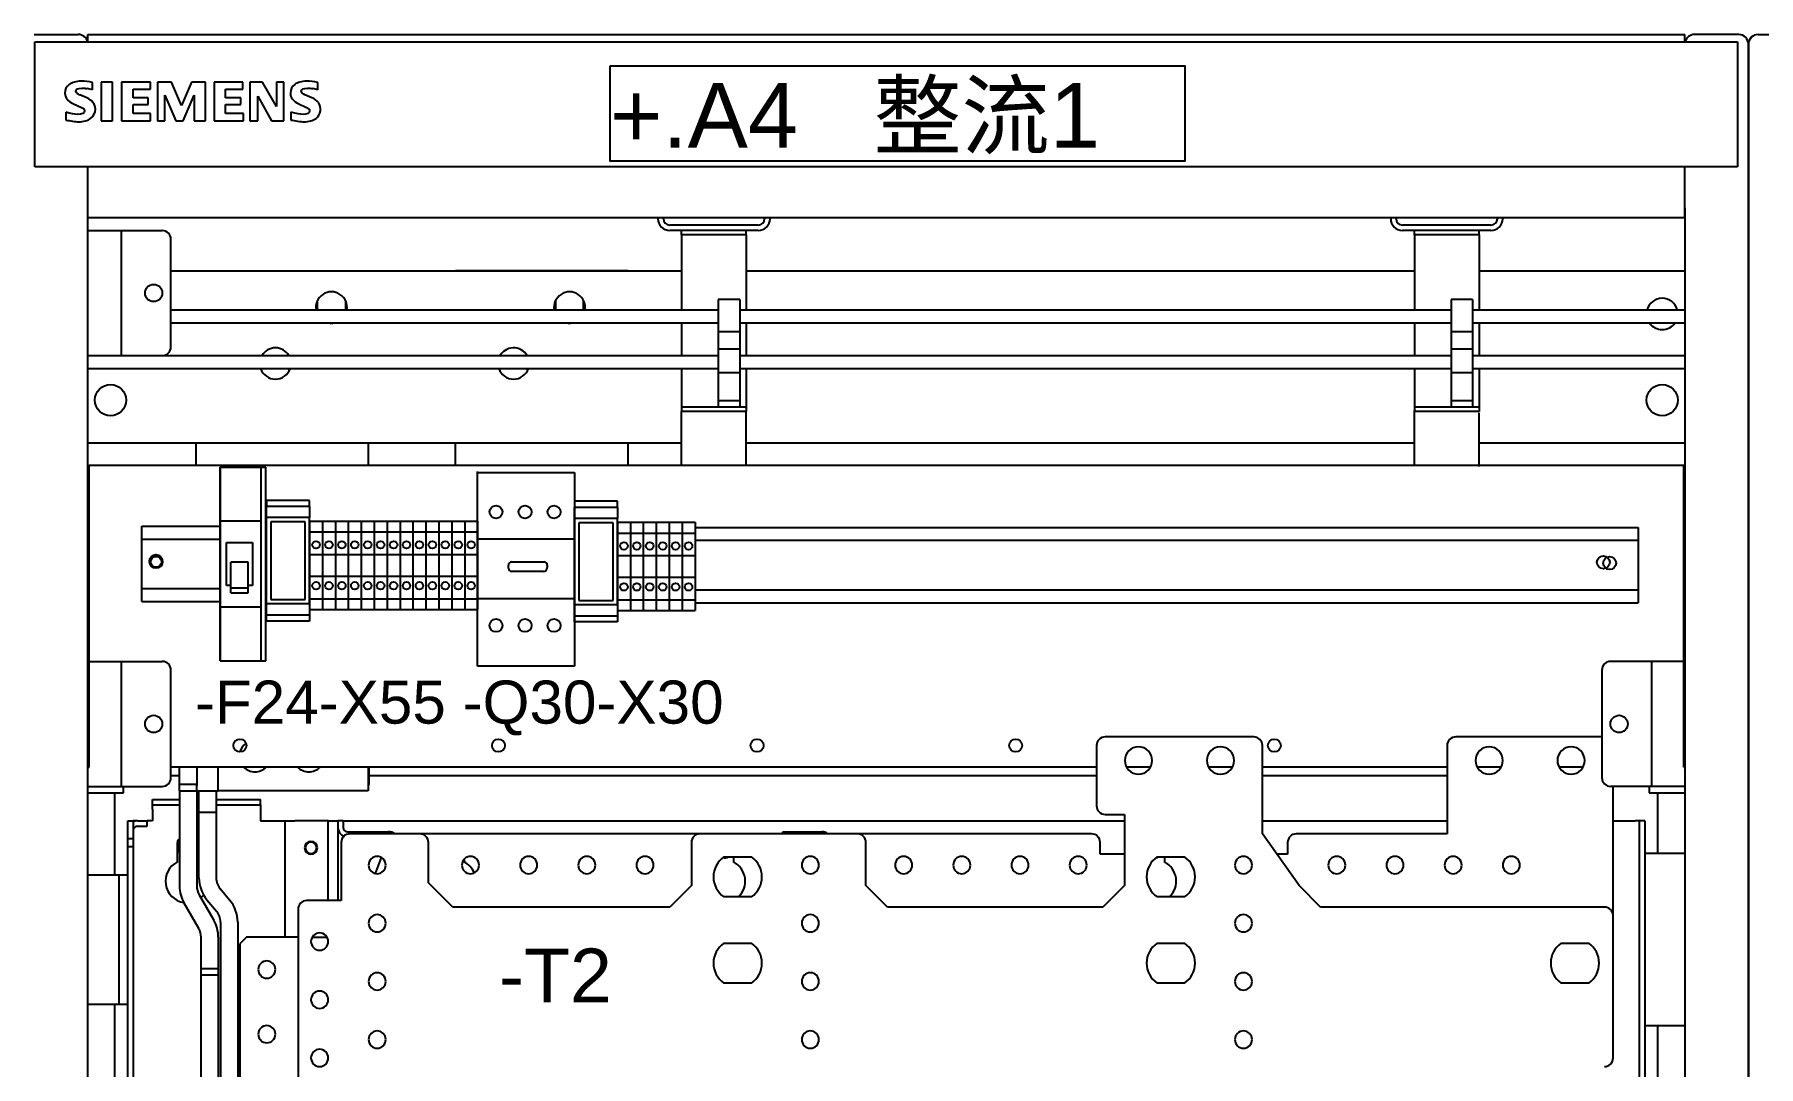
# Model space of a CAD drawing. Header units: inches. Extents: x 0 to 420, y 0 to 297.
# Drawn here: x 203.5 to 267.5, y 200.8 to 239.1 of the extents above; entities that cross this region are included whole.
import ezdxf
from ezdxf.enums import TextEntityAlignment as Align

# ---------------------------------------------------------------- set-up
doc = ezdxf.new("R2010")
doc.units = ezdxf.units.IN
doc.layers.add('Default', color=7, linetype='Continuous')
doc.layers.add('DV1_Default', color=7, linetype='Continuous')
doc.styles.add('SEACAD_arial_ttf', font='arial.ttf', dxfattribs={"height": 0.2})

# ---------------------------------------------------------------- blocks, each defined once
blk = doc.blocks.new('815903')
at = {"layer": 'Default', "color": 7, "linetype": 'Continuous', "ltscale": 25.4}
for p, q in [((215.651, 221.063), (215.651, 220.663)), ((215.651, 221.063), (216.131, 221.063)), ((216.131, 221.063), (216.131, 220.663)), ((215.651, 220.663), (215.651, 219.823)), ((215.651, 220.663), (216.131, 220.663)), ((216.131, 220.663), (216.131, 219.823)), ((215.651, 219.823), (215.651, 219.023)), ((215.651, 219.823), (216.131, 219.823)), ((216.131, 219.823), (216.131, 219.023)), ((215.651, 219.023), (216.131, 219.023)), ((215.651, 219.023), (215.651, 218.183)), ((216.131, 219.023), (216.131, 218.183)), ((215.651, 218.183), (216.131, 218.183)), ((215.651, 218.183), (215.651, 217.783)), ((215.651, 217.783), (216.131, 217.783)), ((216.131, 218.183), (216.131, 217.783))]:
    blk.add_line(p, q, dxfattribs=at)
for centre in [(215.891, 220.183), (215.891, 218.663)]:
    blk.add_circle(centre, 0.14, dxfattribs=at)
blk = doc.blocks.new('806263')
at = {"layer": 'Default', "color": 7, "linetype": 'Continuous', "ltscale": 25.4}
for p, q in [((215.171, 221.063), (215.171, 220.663)), ((215.171, 221.063), (215.651, 221.063)), ((215.651, 221.063), (215.651, 220.663)), ((215.171, 220.663), (215.171, 219.823)), ((215.171, 220.663), (215.651, 220.663)), ((215.651, 220.663), (215.651, 219.823)), ((215.171, 219.823), (215.171, 219.023)), ((215.171, 219.823), (215.651, 219.823)), ((215.651, 219.823), (215.651, 219.023)), ((215.171, 219.023), (215.651, 219.023)), ((215.171, 219.023), (215.171, 218.183)), ((215.651, 219.023), (215.651, 218.183)), ((215.171, 218.183), (215.651, 218.183)), ((215.171, 218.183), (215.171, 217.783)), ((215.171, 217.783), (215.651, 217.783)), ((215.651, 218.183), (215.651, 217.783))]:
    blk.add_line(p, q, dxfattribs=at)
for centre in [(215.411, 220.183), (215.411, 218.663)]:
    blk.add_circle(centre, 0.14, dxfattribs=at)
blk = doc.blocks.new('802438')
at = {"layer": 'Default', "color": 7, "linetype": 'Continuous', "ltscale": 25.4}
for p, q in [((214.691, 221.063), (214.691, 220.663)), ((214.691, 221.063), (215.171, 221.063)), ((215.171, 221.063), (215.171, 220.663)), ((214.691, 220.663), (214.691, 219.823)), ((214.691, 220.663), (215.171, 220.663)), ((215.171, 220.663), (215.171, 219.823)), ((214.691, 219.823), (214.691, 219.023)), ((214.691, 219.823), (215.171, 219.823)), ((215.171, 219.823), (215.171, 219.023)), ((214.691, 219.023), (215.171, 219.023)), ((214.691, 219.023), (214.691, 218.183)), ((215.171, 219.023), (215.171, 218.183)), ((214.691, 218.183), (215.171, 218.183)), ((214.691, 218.183), (214.691, 217.783)), ((214.691, 217.783), (215.171, 217.783)), ((215.171, 218.183), (215.171, 217.783))]:
    blk.add_line(p, q, dxfattribs=at)
for centre in [(214.931, 220.183), (214.931, 218.663)]:
    blk.add_circle(centre, 0.14, dxfattribs=at)
blk = doc.blocks.new('803393')
at = {"layer": 'Default', "color": 7, "linetype": 'Continuous', "ltscale": 25.4}
for p, q in [((225.168, 221.798), (223.568, 221.798)), ((223.568, 221.798), (223.568, 221.566)), ((223.568, 221.166), (223.568, 221.566)), ((225.168, 221.566), (223.568, 221.566)), ((225.168, 221.566), (225.168, 221.798)), ((225.168, 221.566), (225.168, 221.166)), ((223.568, 221.158), (223.568, 221.166)), ((223.568, 217.958), (223.568, 221.158)), ((225.168, 221.158), (223.568, 221.158)), ((223.728, 220.998), (223.728, 218.118)), ((225.008, 220.998), (223.728, 220.998)), ((225.008, 218.118), (225.008, 220.998)), ((225.168, 221.158), (225.168, 221.166)), ((225.168, 217.958), (225.168, 221.158)), ((223.568, 217.949), (223.568, 217.958)), ((225.168, 217.958), (223.568, 217.958)), ((223.568, 217.549), (223.568, 217.949)), ((223.728, 218.118), (225.008, 218.118)), ((225.168, 217.949), (225.168, 217.958)), ((225.168, 217.949), (225.168, 217.549)), ((223.568, 217.318), (223.568, 217.549)), ((223.568, 217.549), (225.168, 217.549)), ((225.168, 217.318), (223.568, 217.318)), ((225.168, 217.549), (225.168, 217.318))]:
    blk.add_line(p, q, dxfattribs=at)
blk = doc.blocks.new('809156')
at = {"layer": 'Default', "color": 7, "linetype": 'Continuous', "ltscale": 25.4}
for p, q in [((214.211, 221.063), (214.211, 220.663)), ((214.211, 221.063), (214.691, 221.063)), ((214.691, 221.063), (214.691, 220.663)), ((214.211, 220.663), (214.211, 219.823)), ((214.211, 220.663), (214.691, 220.663)), ((214.691, 220.663), (214.691, 219.823)), ((214.211, 219.823), (214.211, 219.023)), ((214.211, 219.823), (214.691, 219.823)), ((214.691, 219.823), (214.691, 219.023)), ((214.211, 219.023), (214.691, 219.023)), ((214.211, 219.023), (214.211, 218.183)), ((214.691, 219.023), (214.691, 218.183)), ((214.211, 218.183), (214.691, 218.183)), ((214.211, 218.183), (214.211, 217.783)), ((214.211, 217.783), (214.691, 217.783)), ((214.691, 218.183), (214.691, 217.783))]:
    blk.add_line(p, q, dxfattribs=at)
for centre in [(214.451, 220.183), (214.451, 218.663)]:
    blk.add_circle(centre, 0.14, dxfattribs=at)
blk = doc.blocks.new('803396')
at = {"layer": 'Default', "color": 7, "linetype": 'Continuous', "ltscale": 25.4}
for p, q in [((213.731, 221.063), (213.731, 220.663)), ((213.731, 221.063), (214.211, 221.063)), ((214.211, 221.063), (214.211, 220.663)), ((213.731, 220.663), (213.731, 219.823)), ((213.731, 220.663), (214.211, 220.663)), ((214.211, 220.663), (214.211, 219.823)), ((213.731, 219.823), (213.731, 219.023)), ((213.731, 219.823), (214.211, 219.823)), ((214.211, 219.823), (214.211, 219.023)), ((213.731, 219.023), (214.211, 219.023)), ((213.731, 219.023), (213.731, 218.183)), ((214.211, 219.023), (214.211, 218.183)), ((213.731, 218.183), (214.211, 218.183)), ((213.731, 218.183), (213.731, 217.783)), ((213.731, 217.783), (214.211, 217.783)), ((214.211, 218.183), (214.211, 217.783))]:
    blk.add_line(p, q, dxfattribs=at)
for centre in [(213.971, 220.183), (213.971, 218.663)]:
    blk.add_circle(centre, 0.14, dxfattribs=at)
blk = doc.blocks.new('806264')
at = {"layer": 'Default', "color": 7, "linetype": 'Continuous', "ltscale": 25.4}
for p, q in [((225.641, 221.021), (225.641, 220.621)), ((225.641, 221.021), (226.121, 221.021)), ((226.121, 221.021), (226.121, 220.621)), ((225.641, 220.621), (225.641, 219.781)), ((225.641, 220.621), (226.121, 220.621)), ((226.121, 220.621), (226.121, 219.781)), ((225.641, 219.781), (225.641, 218.981)), ((225.641, 219.781), (226.121, 219.781)), ((226.121, 219.781), (226.121, 218.981)), ((225.641, 218.981), (226.121, 218.981)), ((225.641, 218.981), (225.641, 218.141)), ((226.121, 218.981), (226.121, 218.141)), ((225.641, 218.141), (226.121, 218.141)), ((225.641, 218.141), (225.641, 217.741)), ((225.641, 217.741), (226.121, 217.741)), ((226.121, 218.141), (226.121, 217.741))]:
    blk.add_line(p, q, dxfattribs=at)
for centre in [(225.881, 220.141), (225.881, 218.621)]:
    blk.add_circle(centre, 0.14, dxfattribs=at)
blk = doc.blocks.new('805313')
at = {"layer": 'Default', "color": 7, "linetype": 'Continuous', "ltscale": 25.4}
for p, q in [((225.161, 221.021), (225.161, 220.621)), ((225.161, 221.021), (225.641, 221.021)), ((225.641, 221.021), (225.641, 220.621)), ((225.161, 220.621), (225.161, 219.781)), ((225.161, 220.621), (225.641, 220.621)), ((225.641, 220.621), (225.641, 219.781)), ((225.161, 219.781), (225.161, 218.981)), ((225.161, 219.781), (225.641, 219.781)), ((225.641, 219.781), (225.641, 218.981)), ((225.161, 218.981), (225.641, 218.981)), ((225.161, 218.981), (225.161, 218.141)), ((225.641, 218.981), (225.641, 218.141)), ((225.161, 218.141), (225.641, 218.141)), ((225.161, 218.141), (225.161, 217.741)), ((225.161, 217.741), (225.641, 217.741)), ((225.641, 218.141), (225.641, 217.741))]:
    blk.add_line(p, q, dxfattribs=at)
for centre in [(225.401, 220.141), (225.401, 218.621)]:
    blk.add_circle(centre, 0.14, dxfattribs=at)
blk = doc.blocks.new('815910')
at = {"layer": 'Default', "color": 7, "linetype": 'Continuous', "ltscale": 25.4}
for p, q in [((213.734, 221.832), (212.134, 221.832)), ((212.134, 221.832), (212.134, 221.6)), ((212.134, 221.2), (212.134, 221.6)), ((213.734, 221.6), (212.134, 221.6)), ((213.734, 221.6), (213.734, 221.832)), ((213.734, 221.6), (213.734, 221.2)), ((212.134, 221.192), (212.134, 221.2)), ((212.134, 217.992), (212.134, 221.192)), ((213.734, 221.192), (212.134, 221.192)), ((212.294, 221.032), (212.294, 218.152)), ((213.574, 221.032), (212.294, 221.032)), ((213.574, 218.152), (213.574, 221.032)), ((213.734, 221.192), (213.734, 221.2)), ((213.734, 217.992), (213.734, 221.192)), ((212.134, 217.983), (212.134, 217.992)), ((213.734, 217.992), (212.134, 217.992)), ((212.134, 217.583), (212.134, 217.983)), ((212.294, 218.152), (213.574, 218.152)), ((213.734, 217.983), (213.734, 217.992)), ((213.734, 217.983), (213.734, 217.583)), ((212.134, 217.352), (212.134, 217.583)), ((212.134, 217.583), (213.734, 217.583)), ((213.734, 217.352), (212.134, 217.352)), ((213.734, 217.583), (213.734, 217.352))]:
    blk.add_line(p, q, dxfattribs=at)
blk = doc.blocks.new('732745')
at = {"layer": 'Default', "color": 7, "linetype": 'Continuous', "ltscale": 25.4}
for p, q in [((217.571, 221.063), (217.571, 220.663)), ((217.571, 221.063), (218.051, 221.063)), ((218.051, 221.063), (218.051, 220.663)), ((217.571, 220.663), (217.571, 219.823)), ((217.571, 220.663), (218.051, 220.663)), ((218.051, 220.663), (218.051, 219.823)), ((217.571, 219.823), (217.571, 219.023)), ((217.571, 219.823), (218.051, 219.823)), ((218.051, 219.823), (218.051, 219.023)), ((217.571, 219.023), (218.051, 219.023)), ((217.571, 219.023), (217.571, 218.183)), ((218.051, 219.023), (218.051, 218.183)), ((217.571, 218.183), (218.051, 218.183)), ((217.571, 218.183), (217.571, 217.783)), ((217.571, 217.783), (218.051, 217.783)), ((218.051, 218.183), (218.051, 217.783))]:
    blk.add_line(p, q, dxfattribs=at)
for centre in [(217.811, 220.183), (217.811, 218.663)]:
    blk.add_circle(centre, 0.14, dxfattribs=at)
blk = doc.blocks.new('811087')
at = {"layer": 'Default', "color": 7, "linetype": 'Continuous', "ltscale": 25.4}
for p, q in [((217.091, 221.063), (217.091, 220.663)), ((217.091, 221.063), (217.571, 221.063)), ((217.571, 221.063), (217.571, 220.663)), ((217.091, 220.663), (217.091, 219.823)), ((217.091, 220.663), (217.571, 220.663)), ((217.571, 220.663), (217.571, 219.823)), ((217.091, 219.823), (217.091, 219.023)), ((217.091, 219.823), (217.571, 219.823)), ((217.571, 219.823), (217.571, 219.023)), ((217.091, 219.023), (217.571, 219.023)), ((217.091, 219.023), (217.091, 218.183)), ((217.571, 219.023), (217.571, 218.183)), ((217.091, 218.183), (217.571, 218.183)), ((217.091, 218.183), (217.091, 217.783)), ((217.091, 217.783), (217.571, 217.783)), ((217.571, 218.183), (217.571, 217.783))]:
    blk.add_line(p, q, dxfattribs=at)
for centre in [(217.331, 220.183), (217.331, 218.663)]:
    blk.add_circle(centre, 0.14, dxfattribs=at)
blk = doc.blocks.new('807228')
at = {"layer": 'Default', "color": 7, "linetype": 'Continuous', "ltscale": 25.4}
for p, q in [((216.611, 221.063), (216.611, 220.663)), ((216.611, 221.063), (217.091, 221.063)), ((217.091, 221.063), (217.091, 220.663)), ((216.611, 220.663), (216.611, 219.823)), ((216.611, 220.663), (217.091, 220.663)), ((217.091, 220.663), (217.091, 219.823)), ((216.611, 219.823), (216.611, 219.023)), ((216.611, 219.823), (217.091, 219.823)), ((217.091, 219.823), (217.091, 219.023)), ((216.611, 219.023), (217.091, 219.023)), ((216.611, 219.023), (216.611, 218.183)), ((217.091, 219.023), (217.091, 218.183)), ((216.611, 218.183), (217.091, 218.183)), ((216.611, 218.183), (216.611, 217.783)), ((216.611, 217.783), (217.091, 217.783)), ((217.091, 218.183), (217.091, 217.783))]:
    blk.add_line(p, q, dxfattribs=at)
for centre in [(216.851, 220.183), (216.851, 218.663)]:
    blk.add_circle(centre, 0.14, dxfattribs=at)
blk = doc.blocks.new('813008')
at = {"layer": 'Default', "color": 7, "linetype": 'Continuous', "ltscale": 25.4}
for p, q in [((216.131, 221.063), (216.131, 220.663)), ((216.131, 221.063), (216.611, 221.063)), ((216.611, 221.063), (216.611, 220.663)), ((216.131, 220.663), (216.131, 219.823)), ((216.131, 220.663), (216.611, 220.663)), ((216.611, 220.663), (216.611, 219.823)), ((216.131, 219.823), (216.131, 219.023)), ((216.131, 219.823), (216.611, 219.823)), ((216.611, 219.823), (216.611, 219.023)), ((216.131, 219.023), (216.611, 219.023)), ((216.131, 219.023), (216.131, 218.183)), ((216.611, 219.023), (216.611, 218.183)), ((216.131, 218.183), (216.611, 218.183)), ((216.131, 218.183), (216.131, 217.783)), ((216.131, 217.783), (216.611, 217.783)), ((216.611, 218.183), (216.611, 217.783))]:
    blk.add_line(p, q, dxfattribs=at)
for centre in [(216.371, 220.183), (216.371, 218.663)]:
    blk.add_circle(centre, 0.14, dxfattribs=at)
blk = doc.blocks.new('802436')
at = {"layer": 'Default', "color": 7, "linetype": 'Continuous', "ltscale": 25.4}
for p, q in [((219.491, 221.063), (219.491, 220.663)), ((219.491, 221.063), (219.971, 221.063)), ((219.971, 221.063), (219.971, 220.663)), ((219.491, 220.663), (219.491, 219.823)), ((219.491, 220.663), (219.971, 220.663)), ((219.971, 220.663), (219.971, 219.823)), ((219.491, 219.823), (219.491, 219.023)), ((219.491, 219.823), (219.971, 219.823)), ((219.971, 219.823), (219.971, 219.023)), ((219.491, 219.023), (219.971, 219.023)), ((219.491, 219.023), (219.491, 218.183)), ((219.971, 219.023), (219.971, 218.183)), ((219.491, 218.183), (219.971, 218.183)), ((219.491, 218.183), (219.491, 217.783)), ((219.491, 217.783), (219.971, 217.783)), ((219.971, 218.183), (219.971, 217.783))]:
    blk.add_line(p, q, dxfattribs=at)
for centre in [(219.731, 220.183), (219.731, 218.663)]:
    blk.add_circle(centre, 0.14, dxfattribs=at)
blk = doc.blocks.new('804385')
at = {"layer": 'Default', "color": 7, "linetype": 'Continuous', "ltscale": 25.4}
for p, q in [((219.011, 221.063), (219.011, 220.663)), ((219.011, 221.063), (219.491, 221.063)), ((219.491, 221.063), (219.491, 220.663)), ((219.011, 220.663), (219.011, 219.823)), ((219.011, 220.663), (219.491, 220.663)), ((219.491, 220.663), (219.491, 219.823)), ((219.011, 219.823), (219.011, 219.023)), ((219.011, 219.823), (219.491, 219.823)), ((219.491, 219.823), (219.491, 219.023)), ((219.011, 219.023), (219.491, 219.023)), ((219.011, 219.023), (219.011, 218.183)), ((219.491, 219.023), (219.491, 218.183)), ((219.011, 218.183), (219.491, 218.183)), ((219.011, 218.183), (219.011, 217.783)), ((219.011, 217.783), (219.491, 217.783)), ((219.491, 218.183), (219.491, 217.783))]:
    blk.add_line(p, q, dxfattribs=at)
for centre in [(219.251, 220.183), (219.251, 218.663)]:
    blk.add_circle(centre, 0.14, dxfattribs=at)
blk = doc.blocks.new('816872')
at = {"layer": 'Default', "color": 7, "linetype": 'Continuous', "ltscale": 25.4}
for p, q in [((218.531, 221.063), (218.531, 220.663)), ((218.531, 221.063), (219.011, 221.063)), ((219.011, 221.063), (219.011, 220.663)), ((218.531, 220.663), (218.531, 219.823)), ((218.531, 220.663), (219.011, 220.663)), ((219.011, 220.663), (219.011, 219.823)), ((218.531, 219.823), (218.531, 219.023)), ((218.531, 219.823), (219.011, 219.823)), ((219.011, 219.823), (219.011, 219.023)), ((218.531, 219.023), (219.011, 219.023)), ((218.531, 219.023), (218.531, 218.183)), ((219.011, 219.023), (219.011, 218.183)), ((218.531, 218.183), (219.011, 218.183)), ((218.531, 218.183), (218.531, 217.783)), ((218.531, 217.783), (219.011, 217.783)), ((219.011, 218.183), (219.011, 217.783))]:
    blk.add_line(p, q, dxfattribs=at)
for centre in [(218.771, 220.183), (218.771, 218.663)]:
    blk.add_circle(centre, 0.14, dxfattribs=at)
blk = doc.blocks.new('813968')
at = {"layer": 'Default', "color": 7, "linetype": 'Continuous', "ltscale": 25.4}
for p, q in [((218.051, 221.063), (218.051, 220.663)), ((218.051, 221.063), (218.531, 221.063)), ((218.531, 221.063), (218.531, 220.663)), ((218.051, 220.663), (218.051, 219.823)), ((218.051, 220.663), (218.531, 220.663)), ((218.531, 220.663), (218.531, 219.823)), ((218.051, 219.823), (218.051, 219.023)), ((218.051, 219.823), (218.531, 219.823)), ((218.531, 219.823), (218.531, 219.023)), ((218.051, 219.023), (218.531, 219.023)), ((218.051, 219.023), (218.051, 218.183)), ((218.531, 219.023), (218.531, 218.183)), ((218.051, 218.183), (218.531, 218.183)), ((218.051, 218.183), (218.051, 217.783)), ((218.051, 217.783), (218.531, 217.783)), ((218.531, 218.183), (218.531, 217.783))]:
    blk.add_line(p, q, dxfattribs=at)
for centre in [(218.291, 220.183), (218.291, 218.663)]:
    blk.add_circle(centre, 0.14, dxfattribs=at)
blk = doc.blocks.new('814930')
at = {"layer": 'Default', "color": 7, "linetype": 'Continuous', "ltscale": 25.4}
for p, q in [((226.601, 221.021), (226.601, 220.621)), ((226.601, 221.021), (227.081, 221.021)), ((227.081, 221.021), (227.081, 220.621)), ((226.601, 220.621), (226.601, 219.781)), ((226.601, 220.621), (227.081, 220.621)), ((227.081, 220.621), (227.081, 219.781)), ((226.601, 219.781), (226.601, 218.981)), ((226.601, 219.781), (227.081, 219.781)), ((227.081, 219.781), (227.081, 218.981)), ((226.601, 218.981), (227.081, 218.981)), ((226.601, 218.981), (226.601, 218.141)), ((227.081, 218.981), (227.081, 218.141)), ((226.601, 218.141), (227.081, 218.141)), ((226.601, 218.141), (226.601, 217.741)), ((226.601, 217.741), (227.081, 217.741)), ((227.081, 218.141), (227.081, 217.741))]:
    blk.add_line(p, q, dxfattribs=at)
for centre in [(226.841, 220.141), (226.841, 218.621)]:
    blk.add_circle(centre, 0.14, dxfattribs=at)
blk = doc.blocks.new('810128')
at = {"layer": 'Default', "color": 7, "linetype": 'Continuous', "ltscale": 25.4}
for p, q in [((226.121, 221.021), (226.121, 220.621)), ((226.121, 221.021), (226.601, 221.021)), ((226.601, 221.021), (226.601, 220.621)), ((226.121, 220.621), (226.121, 219.781)), ((226.121, 220.621), (226.601, 220.621)), ((226.601, 220.621), (226.601, 219.781)), ((226.121, 219.781), (226.121, 218.981)), ((226.121, 219.781), (226.601, 219.781)), ((226.601, 219.781), (226.601, 218.981)), ((226.121, 218.981), (226.601, 218.981)), ((226.121, 218.981), (226.121, 218.141)), ((226.601, 218.981), (226.601, 218.141)), ((226.121, 218.141), (226.601, 218.141)), ((226.121, 218.141), (226.121, 217.741)), ((226.121, 217.741), (226.601, 217.741)), ((226.601, 218.141), (226.601, 217.741))]:
    blk.add_line(p, q, dxfattribs=at)
for centre in [(226.361, 220.141), (226.361, 218.621)]:
    blk.add_circle(centre, 0.14, dxfattribs=at)
blk = doc.blocks.new('804386')
at = {"layer": 'Default', "color": 7, "linetype": 'Continuous', "ltscale": 25.4}
for p, q in [((227.561, 221.021), (227.561, 220.621)), ((227.561, 221.021), (228.041, 221.021)), ((228.041, 221.021), (228.041, 220.621)), ((227.561, 220.621), (227.561, 219.781)), ((227.561, 220.621), (228.041, 220.621)), ((228.041, 220.621), (228.041, 219.781)), ((227.561, 219.781), (227.561, 218.981)), ((227.561, 219.781), (228.041, 219.781)), ((228.041, 219.781), (228.041, 218.981)), ((227.561, 218.981), (228.041, 218.981)), ((227.561, 218.981), (227.561, 218.141)), ((228.041, 218.981), (228.041, 218.141)), ((227.561, 218.141), (228.041, 218.141)), ((227.561, 218.141), (227.561, 217.741)), ((227.561, 217.741), (228.041, 217.741)), ((228.041, 218.141), (228.041, 217.741))]:
    blk.add_line(p, q, dxfattribs=at)
for centre in [(227.801, 220.141), (227.801, 218.621)]:
    blk.add_circle(centre, 0.14, dxfattribs=at)
blk = doc.blocks.new('806265')
at = {"layer": 'Default', "color": 7, "linetype": 'Continuous', "ltscale": 25.4}
for p, q in [((227.081, 221.021), (227.081, 220.621)), ((227.081, 221.021), (227.561, 221.021)), ((227.561, 221.021), (227.561, 220.621)), ((227.081, 220.621), (227.081, 219.781)), ((227.081, 220.621), (227.561, 220.621)), ((227.561, 220.621), (227.561, 219.781)), ((227.081, 219.781), (227.081, 218.981)), ((227.081, 219.781), (227.561, 219.781)), ((227.561, 219.781), (227.561, 218.981)), ((227.081, 218.981), (227.561, 218.981)), ((227.081, 218.981), (227.081, 218.141)), ((227.561, 218.981), (227.561, 218.141)), ((227.081, 218.141), (227.561, 218.141)), ((227.081, 218.141), (227.081, 217.741)), ((227.081, 217.741), (227.561, 217.741)), ((227.561, 218.141), (227.561, 217.741))]:
    blk.add_line(p, q, dxfattribs=at)
for centre in [(227.321, 220.141), (227.321, 218.621)]:
    blk.add_circle(centre, 0.14, dxfattribs=at)
blk = doc.blocks.new('SE')
at = {"layer": 'Default', "color": 7, "linetype": 'Continuous', "ltscale": 25.4}
for p, q in [((210.414, 223.07), (212.113, 223.07)), ((210.414, 221.07), (210.414, 223.07)), ((210.414, 217.87), (210.414, 221.07)), ((210.414, 221.07), (211.924, 221.07)), ((210.654, 218.67), (210.654, 220.27)), ((210.654, 220.27), (211.614, 220.27)), ((211.614, 220.27), (211.614, 218.67)), ((211.454, 219.539), (210.814, 219.539)), ((210.814, 218.573), (210.814, 219.539)), ((211.454, 218.404), (211.454, 219.539)), ((210.814, 218.67), (210.654, 218.67)), ((210.814, 218.404), (210.814, 218.573)), ((211.454, 218.573), (210.814, 218.573)), ((210.814, 218.404), (211.454, 218.404)), ((211.614, 218.67), (211.454, 218.67)), ((210.414, 215.87), (210.414, 217.87)), ((211.924, 217.87), (210.414, 217.87)), ((210.414, 215.87), (212.113, 215.87))]:
    blk.add_line(p, q, dxfattribs=at)
at = {"layer": 'DV1_Default', "color": 7, "linetype": 'Continuous', "ltscale": 25.4}
for p, q in [((203.505, 239.132), (205.145, 239.132)), ((203.505, 239.132), (205.145, 239.132)), ((203.536, 234.214), (203.536, 238.854)), ((203.536, 238.854), (208.462, 238.854)), ((205.505, 239.132), (264.785, 239.132)), ((205.505, 238.854), (205.505, 239.132)), ((207.536, 238.854), (266.736, 238.854)), ((264.785, 238.854), (264.785, 239.132)), ((266.785, 239.132), (265.145, 239.132)), ((266.785, 239.132), (265.145, 239.132)), ((266.736, 238.854), (266.736, 234.214)), ((267.145, 63.492), (267.145, 238.772)), ((267.145, 238.772), (267.145, 235.761)), ((267.145, 238.772), (267.145, 235.761)), ((267.145, 238.772), (267.145, 235.761)), ((267.145, 238.772), (267.145, 63.492)), ((267.145, 63.492), (267.145, 238.772)), ((267.145, 63.492), (267.145, 238.772)), ((267.145, 238.772), (267.145, 235.761)), ((267.145, 238.772), (267.145, 63.492)), ((267.145, 238.772), (267.145, 235.761)), ((267.505, 239.132), (269.145, 239.132)), ((267.505, 239.132), (269.145, 239.132)), ((205.461, 236.782), (205.201, 236.896)), ((205.67, 237.072), (205.67, 237.349)), ((205.994, 237.365), (205.994, 235.925)), ((206.416, 237.365), (205.994, 237.365)), ((206.416, 235.925), (206.416, 237.365)), ((206.755, 237.365), (206.755, 235.925)), ((207.826, 237.365), (206.755, 237.365)), ((207.178, 237.106), (207.826, 237.106)), ((207.178, 236.782), (207.178, 237.106)), ((207.826, 237.106), (207.826, 237.365)), ((208.081, 237.365), (208.081, 235.925)), ((208.603, 237.365), (208.081, 237.365)), ((208.359, 236.877), (208.764, 235.925)), ((208.359, 235.925), (208.359, 236.877)), ((208.973, 236.489), (208.603, 237.365)), ((209.346, 237.365), (208.973, 236.489)), ((209.037, 235.925), (209.445, 236.877)), ((209.865, 237.365), (209.346, 237.365)), ((209.445, 236.877), (209.445, 235.925)), ((209.865, 235.925), (209.865, 237.365)), ((210.188, 237.365), (210.188, 235.925)), ((211.255, 237.365), (210.188, 237.365)), ((210.607, 236.782), (210.607, 237.106)), ((210.607, 237.106), (211.255, 237.106)), ((211.255, 237.106), (211.255, 237.365)), ((211.514, 237.365), (211.514, 235.925)), ((211.983, 237.365), (211.514, 237.365)), ((211.808, 236.843), (212.325, 235.925)), ((211.808, 235.925), (211.808, 236.843)), ((212.501, 236.458), (211.983, 237.365)), ((212.501, 237.365), (212.501, 236.458)), ((212.779, 237.365), (212.501, 237.365)), ((212.779, 235.925), (212.779, 237.365)), ((213.815, 236.782), (213.556, 236.896)), ((214.041, 237.072), (214.041, 237.349)), ((204.683, 236.249), (204.683, 235.955)), ((204.972, 236.554), (205.266, 236.424)), ((207.743, 236.782), (207.178, 236.782)), ((207.178, 236.538), (207.743, 236.538)), ((207.178, 236.195), (207.178, 236.538)), ((207.826, 236.195), (207.178, 236.195)), ((207.743, 236.538), (207.743, 236.782)), ((207.826, 235.925), (207.826, 236.195)), ((211.175, 236.782), (210.607, 236.782)), ((210.607, 236.538), (211.175, 236.538)), ((210.607, 236.195), (210.607, 236.538)), ((211.274, 236.195), (210.607, 236.195)), ((211.175, 236.538), (211.175, 236.782)), ((211.274, 235.925), (211.274, 236.195)), ((213.038, 236.249), (213.038, 235.955)), ((213.332, 236.554), (213.621, 236.424)), ((205.994, 235.925), (206.416, 235.925)), ((206.755, 235.925), (207.826, 235.925)), ((208.081, 235.925), (208.359, 235.925)), ((208.764, 235.925), (209.037, 235.925)), ((209.445, 235.925), (209.865, 235.925)), ((210.188, 235.925), (211.274, 235.925)), ((211.514, 235.925), (211.808, 235.925)), ((212.325, 235.925), (212.779, 235.925)), ((266.736, 234.214), (203.536, 234.214)), ((205.505, 232.692), (205.505, 234.214)), ((264.785, 232.692), (264.785, 234.214)), ((205.505, 69.572), (205.505, 232.692)), ((205.505, 232.332), (205.505, 232.692)), ((205.505, 232.332), (264.785, 232.332)), ((226.665, 232.332), (226.665, 232.292)), ((226.865, 232.292), (226.865, 232.332)), ((230.625, 232.332), (230.625, 232.292)), ((230.825, 232.332), (230.825, 232.292)), ((253.865, 232.332), (253.865, 232.292)), ((254.065, 232.292), (254.065, 232.332)), ((257.825, 232.332), (257.825, 232.292)), ((258.025, 232.332), (258.025, 232.292)), ((264.785, 232.692), (264.785, 69.572)), ((264.785, 232.332), (264.785, 232.692)), ((205.505, 231.852), (206.585, 231.852)), ((206.585, 231.852), (206.745, 231.852)), ((206.745, 231.852), (207.065, 231.852)), ((206.745, 227.212), (206.745, 231.852)), ((207.065, 231.852), (208.265, 231.852)), ((230.385, 232.052), (227.105, 232.052)), ((230.385, 231.852), (227.105, 231.852)), ((227.545, 231.692), (227.545, 231.852)), ((229.945, 231.692), (227.545, 231.692)), ((227.545, 231.692), (227.545, 231.532)), ((229.945, 231.692), (229.945, 231.852)), ((229.945, 231.692), (229.945, 231.532)), ((257.585, 232.052), (254.305, 232.052)), ((257.585, 231.852), (254.305, 231.852)), ((254.745, 231.692), (254.745, 231.852)), ((257.145, 231.692), (254.745, 231.692)), ((254.745, 231.692), (254.745, 231.532)), ((257.145, 231.692), (257.145, 231.852)), ((257.145, 231.692), (257.145, 231.532)), ((208.585, 227.532), (208.585, 231.532)), ((227.545, 231.532), (227.545, 228.905)), ((229.945, 231.532), (229.945, 228.905)), ((254.745, 231.532), (254.745, 228.905)), ((257.145, 231.532), (257.145, 228.905)), ((208.585, 230.356), (227.545, 230.356)), ((219.145, 230.356), (219.145, 230.372)), ((219.145, 230.372), (225.545, 230.372)), ((225.545, 230.372), (225.545, 230.356)), ((229.945, 230.356), (254.745, 230.356)), ((257.145, 230.356), (264.785, 230.356)), ((214.025, 228.905), (214.025, 229.253)), ((215.065, 229.253), (215.065, 228.905)), ((222.865, 229.253), (222.865, 228.905)), ((223.905, 228.905), (223.905, 229.253)), ((228.905, 229.292), (228.905, 228.092)), ((229.705, 229.292), (228.905, 229.292)), ((229.705, 229.292), (229.705, 228.092)), ((256.105, 229.292), (256.105, 228.092)), ((256.905, 229.292), (256.105, 229.292)), ((256.905, 229.292), (256.905, 228.092)), ((208.585, 228.905), (228.905, 228.905)), ((229.705, 228.905), (256.105, 228.905)), ((256.905, 228.905), (264.785, 228.905)), ((208.585, 228.425), (228.905, 228.425)), ((227.545, 228.425), (227.545, 227.207)), ((228.905, 228.092), (228.905, 227.452)), ((229.705, 228.092), (228.905, 228.092)), ((229.705, 228.425), (256.105, 228.425)), ((229.705, 228.092), (229.705, 227.452)), ((229.945, 228.425), (229.945, 227.207)), ((254.745, 228.425), (254.745, 227.207)), ((256.105, 228.092), (256.105, 227.452)), ((256.905, 228.092), (256.105, 228.092)), ((256.905, 228.425), (264.785, 228.425)), ((256.905, 228.092), (256.905, 227.452)), ((257.145, 228.425), (257.145, 227.207)), ((205.505, 227.212), (206.585, 227.212)), ((205.505, 227.207), (228.905, 227.207)), ((206.585, 227.212), (206.745, 227.212)), ((206.745, 227.212), (207.065, 227.212)), ((207.065, 227.212), (208.265, 227.212)), ((228.905, 227.452), (228.905, 227.196)), ((229.705, 227.452), (228.905, 227.452)), ((229.705, 227.452), (229.705, 227.196)), ((229.705, 227.207), (256.105, 227.207)), ((256.105, 227.452), (256.105, 227.196)), ((256.905, 227.452), (256.105, 227.452)), ((256.905, 227.452), (256.905, 227.196)), ((256.905, 227.207), (264.785, 227.207)), ((205.505, 226.727), (228.905, 226.727)), ((211.945, 226.659), (211.945, 226.727)), ((212.985, 226.727), (212.985, 226.659)), ((220.785, 226.727), (220.785, 226.659)), ((221.825, 226.659), (221.825, 226.727)), ((227.545, 226.727), (227.545, 225.452)), ((228.905, 227.196), (228.905, 226.572)), ((228.905, 226.572), (228.905, 225.532)), ((229.705, 226.572), (228.905, 226.572)), ((229.705, 227.196), (229.705, 226.572)), ((229.705, 226.727), (256.105, 226.727)), ((229.705, 226.572), (229.705, 225.532)), ((229.945, 226.727), (229.945, 225.452)), ((254.745, 226.727), (254.745, 225.452)), ((256.105, 227.196), (256.105, 226.572)), ((256.105, 226.572), (256.105, 225.532)), ((256.905, 226.572), (256.105, 226.572)), ((256.905, 227.196), (256.905, 226.572)), ((256.905, 226.727), (264.785, 226.727)), ((256.905, 226.572), (256.905, 225.532)), ((257.145, 226.727), (257.145, 225.452)), ((227.545, 225.452), (227.545, 225.292)), ((228.905, 225.292), (227.545, 225.292)), ((227.545, 225.292), (227.545, 225.132)), ((228.905, 225.532), (228.905, 225.292)), ((229.705, 225.532), (228.905, 225.532)), ((229.705, 225.292), (228.905, 225.292)), ((229.705, 225.532), (229.705, 225.292)), ((229.945, 225.292), (229.705, 225.292)), ((229.945, 225.452), (229.945, 225.292)), ((229.945, 225.292), (229.945, 225.132)), ((254.745, 225.452), (254.745, 225.292)), ((256.105, 225.292), (254.745, 225.292)), ((254.745, 225.292), (254.745, 225.132)), ((256.105, 225.532), (256.105, 225.292)), ((256.905, 225.532), (256.105, 225.532)), ((256.905, 225.292), (256.105, 225.292)), ((256.905, 225.532), (256.905, 225.292)), ((257.145, 225.292), (256.905, 225.292)), ((257.145, 225.452), (257.145, 225.292)), ((257.145, 225.292), (257.145, 225.132)), ((227.545, 223.132), (227.545, 225.132)), ((229.945, 225.132), (227.545, 225.132)), ((229.945, 223.132), (229.945, 225.132)), ((254.744, 223.176), (254.744, 225.176)), ((257.145, 225.132), (254.745, 225.132)), ((257.144, 223.088), (257.144, 225.088)), ((227.545, 223.956), (205.505, 223.956)), ((209.505, 223.956), (209.505, 223.132)), ((215.905, 223.956), (215.905, 223.132)), ((219.145, 223.132), (219.145, 223.956)), ((225.545, 223.956), (225.545, 223.132)), ((254.745, 223.956), (229.945, 223.956)), ((264.785, 223.956), (257.145, 223.956)), ((205.505, 223.132), (205.545, 223.132)), ((264.745, 223.132), (205.545, 223.132)), ((205.545, 211.932), (205.545, 223.132)), ((210.409, 223.073), (210.409, 215.873)), ((211.924, 223.07), (211.924, 215.87)), ((212.113, 215.87), (212.113, 223.07)), ((219.957, 222.902), (219.957, 215.702)), ((219.968, 222.873), (223.568, 222.873)), ((219.968, 215.673), (219.968, 222.873)), ((223.568, 222.873), (223.568, 215.673)), ((264.745, 211.932), (264.745, 223.132)), ((264.745, 223.132), (264.785, 223.132)), ((207.507, 220.557), (207.507, 220.877)), ((207.507, 220.877), (210.425, 220.877)), ((228.059, 220.831), (263.048, 220.831)), ((263.048, 220.831), (263.048, 218.031)), ((207.507, 220.397), (207.507, 220.557)), ((207.507, 220.317), (207.507, 220.397)), ((207.507, 220.397), (210.425, 220.397)), ((207.507, 218.637), (207.507, 220.317)), ((219.968, 220.408), (223.568, 220.408)), ((228.059, 220.351), (263.048, 220.351)), ((221.233, 219.546), (222.435, 219.546)), ((221.113, 219.321), (221.113, 219.426)), ((222.413, 219.191), (221.243, 219.191)), ((222.557, 219.423), (222.557, 219.335)), ((207.507, 218.557), (207.507, 218.637)), ((207.507, 218.397), (207.507, 218.557)), ((207.507, 218.557), (210.425, 218.557)), ((207.507, 218.077), (207.507, 218.397)), ((228.059, 218.511), (263.048, 218.511)), ((207.507, 218.077), (210.425, 218.077)), ((219.968, 218.19), (223.568, 218.19)), ((228.059, 218.031), (263.048, 218.031)), ((205.505, 215.852), (206.585, 215.852)), ((206.585, 215.852), (206.745, 215.852)), ((206.745, 215.852), (207.065, 215.852)), ((206.745, 211.212), (206.745, 215.852)), ((207.065, 215.852), (208.265, 215.852)), ((263.225, 215.852), (262.025, 215.852)), ((263.545, 215.852), (263.225, 215.852)), ((263.705, 215.852), (263.545, 215.852)), ((263.545, 215.852), (263.545, 211.212)), ((264.785, 215.852), (263.705, 215.852)), ((208.585, 211.532), (208.585, 215.532)), ((223.568, 215.673), (219.968, 215.673)), ((261.705, 215.532), (261.705, 211.532)), ((242.945, 212.732), (242.945, 210.492)), ((248.785, 213.052), (243.265, 213.052)), ((249.105, 209.452), (249.105, 212.732)), ((255.961, 212.732), (255.961, 209.452)), ((261.705, 213.052), (256.281, 213.052)), ((205.505, 211.932), (205.545, 211.932)), ((242.945, 211.932), (208.585, 211.932)), ((208.905, 211.292), (208.905, 211.932)), ((209.545, 211.932), (209.545, 211.292)), ((210.345, 211.052), (210.345, 211.932)), ((215.905, 211.932), (215.905, 211.052)), ((215.945, 211.292), (215.945, 211.932)), ((244.953, 211.932), (244.057, 211.932)), ((247.993, 211.932), (247.097, 211.932)), ((255.961, 211.932), (249.105, 211.932)), ((257.969, 211.932), (257.073, 211.932)), ((261.009, 211.932), (260.113, 211.932)), ((264.745, 211.932), (264.785, 211.932)), ((205.505, 211.212), (206.585, 211.212)), ((206.585, 211.212), (206.745, 211.212)), ((206.745, 211.212), (207.065, 211.212)), ((206.825, 210.972), (206.825, 211.212)), ((207.065, 211.212), (208.265, 211.212)), ((208.585, 211.612), (208.905, 211.612)), ((208.905, 211.052), (208.905, 211.292)), ((208.905, 211.292), (209.545, 211.292)), ((209.545, 211.292), (209.545, 211.252)), ((209.545, 211.052), (209.545, 211.252)), ((215.905, 211.252), (215.945, 211.292)), ((215.945, 211.612), (242.945, 211.612)), ((249.105, 211.612), (255.961, 211.612)), ((263.225, 211.212), (262.025, 211.212)), ((262.121, 206.412), (262.121, 211.212)), ((263.545, 211.212), (263.225, 211.212)), ((263.465, 211.212), (263.465, 210.972)), ((263.705, 211.212), (263.545, 211.212)), ((264.785, 211.212), (263.705, 211.212)), ((205.505, 210.972), (205.68, 210.972)), ((205.68, 210.972), (206.132, 210.972)), ((206.132, 210.972), (206.317, 210.972)), ((206.317, 210.972), (206.505, 210.972)), ((206.505, 210.972), (206.825, 210.972)), ((206.505, 207.932), (206.505, 210.972)), ((207.905, 210.532), (207.905, 210.732)), ((207.905, 210.732), (208.225, 210.732)), ((208.225, 210.732), (208.905, 210.732)), ((208.905, 211.052), (208.905, 207.512)), ((208.905, 211.052), (209.545, 211.052)), ((209.545, 211.052), (209.545, 207.512)), ((209.545, 211.052), (210.345, 211.052)), ((209.545, 210.732), (209.625, 210.732)), ((209.625, 210.252), (209.625, 211.052)), ((210.265, 211.052), (210.265, 210.252)), ((210.265, 210.732), (211.585, 210.732)), ((215.905, 211.052), (210.345, 211.052)), ((211.585, 210.732), (211.905, 210.732)), ((211.905, 210.532), (211.905, 210.732)), ((263.465, 210.972), (263.785, 210.972)), ((263.785, 210.972), (263.972, 210.972)), ((263.785, 208.732), (263.785, 210.972)), ((263.972, 210.972), (264.157, 210.972)), ((264.157, 210.972), (264.61, 210.972)), ((264.61, 210.972), (264.785, 210.972)), ((206.985, 209.932), (207.185, 209.932)), ((206.985, 209.283), (206.985, 209.932)), ((207.185, 209.932), (207.185, 209.283)), ((207.345, 209.932), (207.185, 209.932)), ((207.345, 209.932), (207.545, 209.932)), ((207.545, 209.932), (207.705, 209.932)), ((207.705, 209.732), (207.705, 209.932)), ((207.905, 209.932), (207.705, 209.932)), ((207.905, 210.532), (208.225, 210.532)), ((207.905, 210.372), (207.905, 210.532)), ((207.905, 210.372), (207.905, 209.932)), ((208.225, 210.532), (208.905, 210.532)), ((209.545, 210.532), (209.625, 210.532)), ((209.625, 210.252), (210.265, 210.252)), ((209.625, 207.824), (209.625, 210.252)), ((210.265, 210.532), (211.585, 210.532)), ((210.265, 210.252), (210.265, 207.824)), ((211.585, 210.532), (211.905, 210.532)), ((211.905, 210.532), (211.905, 210.372)), ((211.905, 210.372), (211.905, 209.932)), ((211.905, 209.932), (212.665, 209.932)), ((212.665, 209.932), (212.825, 209.932)), ((212.825, 209.932), (213.185, 209.932)), ((212.825, 205.612), (212.825, 209.932)), ((214.425, 209.932), (213.185, 209.932)), ((214.425, 209.932), (214.785, 209.932)), ((214.425, 206.972), (214.425, 209.932)), ((214.985, 209.932), (214.785, 209.932)), ((214.785, 209.932), (214.785, 209.692)), ((214.985, 209.932), (243.985, 209.932)), ((214.985, 209.932), (214.985, 209.692)), ((243.265, 210.172), (243.985, 210.172)), ((243.985, 210.172), (243.985, 207.532)), ((249.105, 209.932), (255.961, 209.932)), ((262.121, 209.932), (262.945, 209.932)), ((263.105, 209.932), (262.945, 209.932)), ((263.105, 161.612), (263.105, 209.932)), ((263.305, 209.932), (263.105, 209.932)), ((263.305, 209.932), (263.305, 208.732)), ((206.985, 209.283), (207.185, 209.283)), ((206.985, 208.963), (206.985, 209.283)), ((207.185, 209.283), (207.185, 208.963)), ((207.345, 209.732), (207.545, 209.732)), ((207.545, 209.732), (207.705, 209.732)), ((214.785, 209.692), (214.785, 206.972)), ((215.145, 209.532), (216.665, 209.532)), ((217.825, 209.452), (215.225, 209.452)), ((216.665, 209.452), (216.665, 209.532)), ((228.225, 209.452), (217.825, 209.452)), ((234.065, 209.452), (228.225, 209.452)), ((231.305, 209.532), (231.625, 209.532)), ((231.305, 209.452), (231.305, 209.532)), ((231.625, 209.532), (232.745, 209.532)), ((232.745, 209.452), (232.745, 209.532)), ((242.761, 209.452), (234.065, 209.452)), ((250.465, 207.532), (249.105, 209.452)), ((255.961, 209.452), (250.361, 209.452)), ((207.185, 208.963), (206.985, 208.963)), ((206.985, 132.692), (206.985, 208.963)), ((207.185, 208.963), (207.185, 132.692)), ((208.825, 208.406), (208.825, 209.132)), ((214.905, 209.132), (214.905, 206.972)), ((218.145, 207.635), (218.145, 209.132)), ((227.905, 209.132), (227.905, 207.532)), ((234.385, 207.532), (234.385, 209.132)), ((243.081, 208.692), (243.081, 209.132)), ((243.985, 208.692), (243.081, 208.692)), ((250.041, 208.692), (249.643, 208.692)), ((250.041, 209.132), (250.041, 208.692)), ((263.305, 208.732), (263.945, 208.732)), ((263.305, 208.732), (263.305, 202.332)), ((263.945, 208.732), (264.785, 208.732)), ((216.384, 208.578), (216.167, 207.981)), ((219.465, 208.504), (219.465, 208.406)), ((229.113, 208.592), (230.137, 208.592)), ((229.465, 208.592), (229.465, 208.406)), ((245.193, 208.592), (246.217, 208.592)), ((245.465, 208.592), (245.465, 208.406)), ((205.505, 207.932), (206.345, 207.932)), ((206.345, 207.932), (206.665, 207.932)), ((206.665, 203.132), (206.665, 207.932)), ((206.665, 207.932), (206.985, 207.932)), ((206.985, 203.132), (206.985, 207.932)), ((210.765, 206.995), (210.415, 207.413)), ((219.048, 206.732), (218.145, 207.635)), ((227.905, 207.532), (227.105, 206.732)), ((235.185, 206.732), (234.385, 207.532)), ((243.985, 207.532), (243.185, 206.732)), ((251.265, 206.732), (250.465, 207.532)), ((209.619, 205.932), (209.076, 206.872)), ((209.631, 207.192), (210.173, 206.252)), ((209.924, 207.001), (210.275, 206.583)), ((214.905, 206.972), (213.625, 206.972)), ((219.105, 206.732), (219.048, 206.732)), ((227.105, 206.732), (219.105, 206.732)), ((230.137, 207.112), (229.113, 207.112)), ((243.185, 206.732), (235.185, 206.732)), ((246.217, 207.112), (245.193, 207.112)), ((259.265, 206.732), (251.265, 206.732)), ((261.801, 206.732), (259.265, 206.732)), ((210.425, 206.172), (210.425, 191.53)), ((211.065, 206.172), (211.065, 191.53)), ((213.305, 206.652), (213.305, 198.172)), ((262.121, 201.132), (262.121, 206.412)), ((209.705, 204.452), (209.705, 205.612)), ((210.345, 205.612), (210.345, 204.452)), ((211.385, 205.612), (211.145, 205.372)), ((212.985, 205.612), (211.385, 205.612)), ((213.305, 205.612), (212.985, 205.612)), ((213.828, 205.612), (214.382, 205.612)), ((211.145, 205.372), (211.145, 196.252)), ((229.113, 205.392), (230.137, 205.392)), ((245.193, 205.392), (246.217, 205.392)), ((260.193, 205.392), (261.217, 205.392)), ((209.705, 204.212), (209.705, 204.452)), ((209.705, 204.452), (210.345, 204.452)), ((209.705, 193.012), (209.705, 204.212)), ((209.705, 204.212), (210.345, 204.212)), ((210.345, 204.452), (210.345, 204.212)), ((210.345, 204.212), (210.345, 193.012)), ((230.137, 203.912), (229.113, 203.912)), ((246.217, 203.912), (245.193, 203.912)), ((261.217, 203.912), (260.193, 203.912)), ((205.505, 203.132), (206.345, 203.132)), ((206.345, 203.132), (206.665, 203.132)), ((206.505, 194.972), (206.505, 203.132)), ((206.665, 203.132), (206.985, 203.132)), ((263.305, 202.332), (263.305, 118.308)), ((263.305, 202.332), (263.945, 202.332)), ((263.785, 194.972), (263.785, 202.332)), ((263.945, 202.332), (264.785, 202.332))]:
    blk.add_line(p, q, dxfattribs=at)
blk.add_lwpolyline([(224.878, 237.958), (224.878, 234.445), (246.242, 234.445), (246.242, 237.958), (224.878, 237.958)], dxfattribs=at)
for centre, radius in [((207.945, 229.532), 0.32), ((206.345, 225.556), 0.58), ((263.945, 225.556), 0.58), ((220.654, 221.402), 0.24), ((221.733, 221.402), 0.24), ((222.81, 221.402), 0.24), ((208.028, 219.579), 0.24), ((208.035, 219.552), 0.24), ((208.035, 219.552), 0.2), ((261.761, 219.533), 0.24), ((261.993, 219.506), 0.24), ((220.654, 217.189), 0.24), ((221.733, 217.189), 0.24), ((222.81, 217.189), 0.24), ((207.945, 213.532), 0.32), ((262.345, 213.532), 0.32), ((211.145, 212.732), 0.24), ((220.745, 212.732), 0.24), ((230.345, 212.732), 0.24), ((239.945, 212.732), 0.24), ((249.545, 212.732), 0.24)]:
    blk.add_circle(centre, radius, dxfattribs=at)
for centre, radius, start, end in [((205.145, 238.772), 0.36, 13.20328, 90), ((205.145, 238.772), 0.36, 13.20328, 90), ((265.145, 238.772), 0.36, 90, 166.79672), ((265.145, 238.772), 0.36, 90, 166.79672), ((266.785, 238.772), 0.36, 0, 90), ((266.785, 238.772), 0.36, 0, 90), ((267.505, 238.772), 0.36, 90, 180), ((267.505, 238.772), 0.36, 90, 180), ((205.356, 237.326), 0.457, 233.90549, 250.19258), ((205.305, 236.093), 1.045, 69.57918, 80.50024), ((213.679, 236.101), 1.035, 69.56784, 80.62685), ((213.606, 236.234), 0.587, 38.99429, 69.08003), ((213.711, 236.357), 0.428, 307.44181, 35.06587), ((215.082, 247.338), 11.564, 259.82387, 261.07786), ((208.265, 231.532), 0.32, 0, 90), ((227.105, 232.292), 0.44, 180, 270), ((227.105, 232.292), 0.24, 180, 270), ((230.385, 232.292), 0.44, 270, 360), ((230.385, 232.292), 0.24, 270, 360), ((254.305, 232.292), 0.44, 180, 270), ((254.305, 232.292), 0.24, 180, 270), ((257.585, 232.292), 0.44, 270, 360), ((257.585, 232.292), 0.24, 270, 360), ((214.545, 228.996), 0.58, 350.92567, 189.07433), ((223.385, 228.996), 0.58, 350.92567, 189.07433), ((263.945, 228.756), 0.58, 14.83743, 165.16257), ((214.545, 228.996), 0.58, 260.1644, 279.8356), ((223.385, 228.996), 0.58, 260.1644, 279.8356), ((263.945, 228.756), 0.58, 214.85551, 325.14449), ((208.265, 227.532), 0.32, 270, 360), ((212.465, 226.916), 0.58, 30.16444, 149.83556), ((221.305, 226.916), 0.58, 30.16444, 153.70844), ((212.465, 226.916), 0.58, 198.9718, 341.0282), ((221.305, 226.916), 0.58, 198.9718, 341.0282), ((221.233, 219.426), 0.12, 90, 180), ((222.435, 219.423), 0.122, 0, 90), ((221.243, 219.321), 0.13, 180, 270), ((222.413, 219.335), 0.144, 270, 360), ((208.265, 215.532), 0.32, 0, 90), ((262.025, 215.532), 0.32, 90, 180), ((211.705, 212.332), 0.58, 124.93953, 163.98512), ((243.265, 212.732), 0.32, 90, 180), ((244.505, 212.172), 0.508, 0, 180), ((247.545, 212.172), 0.508, 0, 180), ((248.785, 212.732), 0.32, 0, 90), ((256.281, 212.732), 0.32, 90, 180), ((257.521, 212.172), 0.508, 0, 180), ((260.561, 212.172), 0.508, 0, 180), ((211.705, 212.332), 0.58, 223.60282, 316.39718), ((213.705, 212.332), 0.58, 223.60282, 316.39718), ((244.505, 212.172), 0.508, 180, 360), ((247.545, 212.172), 0.508, 180, 360), ((257.521, 212.172), 0.508, 180, 360), ((260.561, 212.172), 0.508, 180, 360), ((208.265, 211.532), 0.32, 270, 360), ((262.025, 211.532), 0.32, 180, 270), ((207.345, 209.572), 0.36, 90, 116.3878), ((243.265, 210.492), 0.32, 180, 270), ((207.345, 209.572), 0.16, 90, 180), ((215.145, 209.692), 0.36, 180, 246.61001), ((215.225, 209.132), 0.32, 90, 180), ((215.145, 209.692), 0.16, 180, 270), ((216.665, 209.172), 0.36, 51.05756, 90), ((217.825, 209.132), 0.32, 0, 90), ((228.225, 209.132), 0.32, 90, 180), ((232.745, 209.172), 0.36, 51.05756, 90), ((234.065, 209.132), 0.32, 0, 90), ((242.761, 209.132), 0.32, 0, 90), ((250.361, 209.132), 0.32, 90, 180), ((208.985, 209.132), 0.16, 120, 180), ((209.225, 208.932), 0.368, 150.40815, 209.59185), ((213.785, 208.932), 0.24, 0, 180), ((213.785, 208.932), 0.24, 180, 360), ((213.785, 208.932), 0.212, 0, 180), ((213.785, 208.932), 0.212, 180, 360), ((209.185, 207.692), 0.8, 116.74368, 260.99883), ((209.185, 207.692), 0.8, 56.63299, 63.25632), ((216.241, 208.292), 0.32, 0, 180), ((216.241, 208.292), 0.32, 180, 360), ((219.705, 208.292), 0.32, 0, 180), ((219.705, 208.292), 0.32, 180, 360), ((219.105, 207.692), 0.8, 22.86672, 63.25632), ((221.865, 208.292), 0.32, 0, 180), ((221.865, 208.292), 0.32, 180, 360), ((224.025, 208.292), 0.32, 0, 180), ((224.025, 208.292), 0.32, 180, 360), ((226.185, 208.292), 0.32, 0, 180), ((226.185, 208.292), 0.32, 180, 360), ((229.625, 207.852), 0.9, 124.69213, 235.30787), ((229.145, 208.932), 0.368, 260.09047, 292.49498), ((229.105, 207.692), 0.8, 313.53115, 63.25632), ((229.625, 207.852), 0.9, 304.69213, 55.30787), ((232.321, 208.292), 0.32, 0, 180), ((232.321, 208.292), 0.32, 180, 360), ((235.785, 208.292), 0.32, 0, 180), ((235.785, 208.292), 0.32, 180, 360), ((237.945, 208.292), 0.32, 0, 180), ((237.945, 208.292), 0.32, 180, 360), ((240.105, 208.292), 0.32, 0, 180), ((240.105, 208.292), 0.32, 180, 360), ((242.265, 208.292), 0.32, 0, 180), ((242.265, 208.292), 0.32, 180, 360), ((245.705, 207.852), 0.9, 124.69213, 235.30787), ((245.105, 208.932), 0.368, 278.57236, 292.49498), ((245.105, 207.692), 0.8, 313.53115, 63.25632), ((245.705, 207.852), 0.9, 304.69213, 55.30787), ((248.401, 208.292), 0.32, 0, 180), ((248.401, 208.292), 0.32, 180, 360), ((251.865, 208.292), 0.32, 0, 180), ((251.865, 208.292), 0.32, 180, 360), ((254.025, 208.292), 0.32, 0, 180), ((254.025, 208.292), 0.32, 180, 360), ((256.185, 208.292), 0.32, 0, 180), ((256.185, 208.292), 0.32, 180, 360), ((258.345, 208.292), 0.32, 0, 180), ((258.345, 208.292), 0.32, 180, 360), ((210.185, 207.512), 1.28, 180, 210), ((210.185, 207.512), 0.64, 180, 210), ((210.905, 207.824), 1.28, 180, 220), ((210.905, 207.824), 0.64, 180, 220), ((209.185, 207.692), 0.8, 309.79341, 320.15802), ((209.785, 206.172), 1.28, 0, 40), ((213.625, 206.652), 0.32, 90, 180), ((261.801, 206.412), 0.32, 0, 90), ((209.065, 205.612), 1.28, 0, 30), ((209.785, 206.172), 0.64, 0, 40), ((216.241, 206.132), 0.32, 0, 180), ((216.241, 206.132), 0.32, 180, 360), ((232.321, 206.132), 0.32, 0, 180), ((232.321, 206.132), 0.32, 180, 360), ((248.401, 206.132), 0.32, 0, 180), ((248.401, 206.132), 0.32, 180, 360), ((209.065, 205.612), 0.64, 0, 30), ((214.105, 205.452), 0.32, 90, 270), ((214.105, 205.452), 0.32, 270, 90), ((229.625, 204.652), 0.9, 124.69213, 235.30787), ((229.625, 204.652), 0.9, 304.69213, 55.30787), ((245.705, 204.652), 0.9, 124.69213, 235.30787), ((245.705, 204.652), 0.9, 304.69213, 55.30787), ((260.705, 204.652), 0.9, 124.69213, 235.30787), ((260.705, 204.652), 0.9, 304.69213, 55.30787), ((212.145, 204.412), 0.32, 0, 180), ((212.145, 204.412), 0.32, 180, 360), ((216.241, 203.972), 0.32, 0, 180), ((232.321, 203.972), 0.32, 0, 180), ((248.401, 203.972), 0.32, 0, 180), ((214.105, 203.292), 0.32, 90, 270), ((214.105, 203.292), 0.32, 270, 90), ((216.241, 203.972), 0.32, 180, 360), ((232.321, 203.972), 0.32, 180, 360), ((248.401, 203.972), 0.32, 180, 360), ((212.145, 202.012), 0.32, 0, 180), ((212.145, 202.012), 0.32, 180, 360), ((216.241, 201.812), 0.32, 0, 180), ((216.241, 201.812), 0.32, 180, 360), ((232.321, 201.812), 0.32, 0, 180), ((232.321, 201.812), 0.32, 180, 360), ((248.401, 201.812), 0.32, 0, 180), ((248.401, 201.812), 0.32, 180, 360), ((214.105, 201.132), 0.32, 90, 270), ((214.105, 201.132), 0.32, 270, 90), ((261.801, 201.132), 0.32, 270, 360)]:
    blk.add_arc(centre, radius, start, end, dxfattribs=at)
for points, knots in [([(204.813, 237.279), (204.703, 237.202), (204.649, 237.094), (204.649, 236.789), (204.757, 236.655), (204.972, 236.554)], [0, 0, 0, 0, 0.44898, 0.44898, 1, 1, 1, 1]), ([(205.67, 237.349), (205.54, 237.38), (205.401, 237.395), (205.068, 237.395), (204.922, 237.356), (204.813, 237.279)], [0, 0, 0, 0, 0.450935, 0.450935, 1, 1, 1, 1]), ([(205.087, 236.957), (205.066, 236.974), (205.056, 236.998), (205.056, 237.1), (205.131, 237.136), (205.352, 237.136), (205.418, 237.132), (205.478, 237.123)], [0, 0, 0, 0, 0.204215, 0.204215, 0.743115, 0.743115, 1, 1, 1, 1]), ([(213.181, 237.279), (213.076, 237.202), (213.023, 237.094), (213.023, 236.785), (213.125, 236.65), (213.332, 236.554)], [0, 0, 0, 0, 0.442211, 0.442211, 1, 1, 1, 1]), ([(214.041, 237.349), (213.896, 237.38), (213.756, 237.395), (213.433, 237.395), (213.286, 237.356), (213.181, 237.279)], [0, 0, 0, 0, 0.416867, 0.416867, 1, 1, 1, 1]), ([(213.556, 236.896), (213.47, 236.936), (213.426, 236.98), (213.426, 237.1), (213.503, 237.136), (213.724, 237.136), (213.789, 237.132), (213.848, 237.123)], [0, 0, 0, 0, 0.300021, 0.300021, 0.783105, 0.783105, 1, 1, 1, 1]), ([(204.683, 235.955), (204.759, 235.94), (204.842, 235.926), (205.023, 235.898), (205.096, 235.891), (205.345, 235.891), (205.499, 235.933), (205.727, 236.106), (205.784, 236.22), (205.784, 236.539), (205.676, 236.68), (205.461, 236.782)], [0, 0, 0, 0, 0.074888, 0.074888, 0.149777, 0.149777, 0.407726, 0.407726, 0.665675, 0.665675, 1, 1, 1, 1]), ([(205.266, 236.424), (205.342, 236.396), (205.38, 236.352), (205.38, 236.208), (205.294, 236.165), (205.012, 236.165), (204.866, 236.193), (204.683, 236.249)], [0, 0, 0, 0, 0.293328, 0.293328, 0.727454, 0.727454, 1, 1, 1, 1]), ([(213.621, 236.424), (213.669, 236.396), (213.7, 236.375), (213.728, 236.347), (213.735, 236.325), (213.735, 236.208), (213.654, 236.165), (213.392, 236.165), (213.241, 236.193), (213.038, 236.249)], [0, 0, 0, 0, 0.154452, 0.154452, 0.308903, 0.308903, 0.737506, 0.737506, 1, 1, 1, 1]), ([(213.288, 235.913), (213.385, 235.898), (213.464, 235.891), (213.71, 235.891), (213.86, 235.933), (213.971, 236.017)], [0, 0, 0, 0, 0.236593, 0.236593, 1, 1, 1, 1])]:
    blk.add_open_spline(points, degree=3, knots=knots, dxfattribs=at)
for name in ['815910', '803393', '803396', '809156', '802438', '806263', '815903', '813008', '807228', '811087', '732745', '813968', '816872', '804385', '802436', '805313', '806264', '810128', '814930', '806265', '804386']:
    blk.add_blockref(name, (0, 0), dxfattribs=at)
at = {"layer": 'DV1_Default', "color": 7, "linetype": 'Continuous', "ltscale": 25.4, "style": 'SEACAD_arial_ttf'}
for s, height, p in [('+.A4   整流1', 2.4, (224.878, 237.333)), ('-F24-X55 -Q30-X30', 1.6, (209.475, 215.143)), ('-T2', 2, (220.764, 205.192))]:
    blk.add_text(s, height=height, dxfattribs=at).set_placement(p, align=Align.TOP_LEFT)

msp = doc.modelspace()

# ---------------------------------------------------------------- block references
at = {"layer": 'Default'}
msp.add_blockref('SE', (0, 0), dxfattribs=at)

doc.saveas('drawing.dxf')
